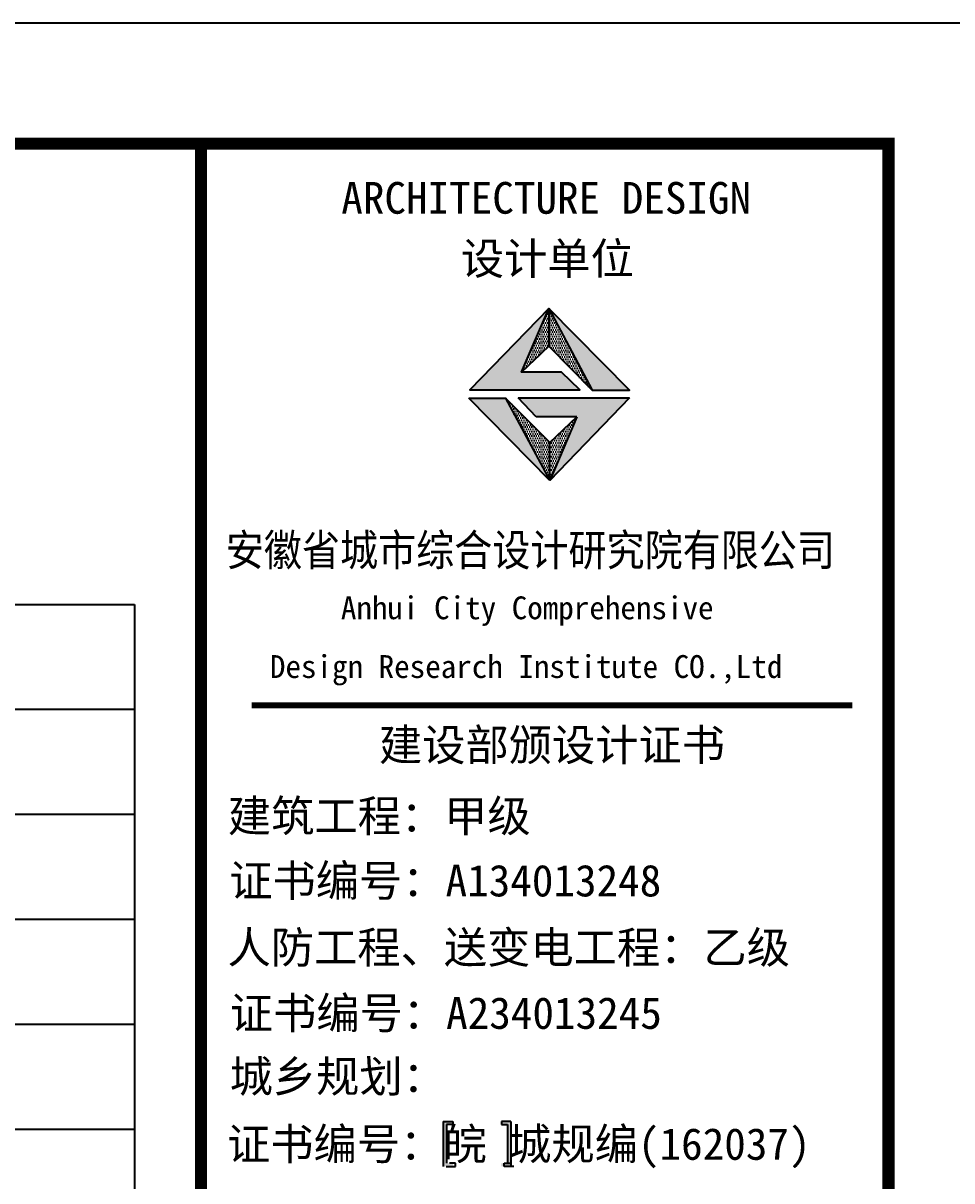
# Model space of a CAD drawing. Extents: x 1036631 to 1215829, y 649019 to 896649.
# Drawn here: x 1148174 to 1155874, y 815821 to 825419 of the extents above; entities that cross this region are included whole.
import ezdxf

# ---------------------------------------------------------------- set-up
doc = ezdxf.new("R2010")
doc.units = 0
doc.header["$LTSCALE"] = 1000
doc.header["$MEASUREMENT"] = 0
for name, color, linetype in [('A_DE_DETAIL_3', 144, 'Continuous'), ('PUB_TEXT', 7, 'Continuous'), ('TWT_TITLE', 7, 'Continuous'), ('图框', 7, 'Continuous')]:
    doc.layers.add(name, color=color, linetype=linetype)
doc.styles.add('黑体', font='simhei.ttf')

msp = doc.modelspace()

# ---------------------------------------------------------------- hatches: boundary and pattern name
for points in [[(1152305.5, 822524.6), (1152533.2, 823052.7), (1151876.8, 822378.1), (1152790.7, 822378.1), (1152639.1, 822524.6)], [(1152891.8, 822375.2), (1153201.2, 822375.2), (1152533.2, 823052.7)]]:
    msp.add_hatch(color=1).paths.add_polyline_path(points)
at = {"layer": 'A_DE_DETAIL_3'}
for points in [[(1152172.8, 822310.1), (1151869.3, 822310.1), (1152542, 821626.8)], [(1152277.4, 822312.2), (1152426.6, 822155.6), (1152764.7, 822155.6), (1152542, 821626.8), (1153201.7, 822312.2)]]:
    msp.add_hatch(color=1, dxfattribs=at).paths.add_polyline_path(points)
at = {"layer": 'PUB_TEXT'}
h = msp.add_hatch(dxfattribs=at)
h.set_pattern_fill('DOTS', color=256, scale=300.000002, style=0)
h.set_pattern_definition([(0, (-1126829.671, 1684102.505), (9.37500005, 18.7500001), [0, -18.7500001])])
h.paths.add_polyline_path([(1152542, 821626.8), (1152542, 821941.8), (1152172.8, 822310.1)])
h.paths.add_polyline_path([(1152764.7, 822155.6), (1152542, 821941.8), (1152542, 821626.8)])
h.paths.add_polyline_path([(1152533.2, 823052.7), (1152533.2, 822742.1), (1152891.8, 822375.2)])
h.paths.add_polyline_path([(1152533.2, 822742.1), (1152533.2, 823052.7), (1152305.5, 822524.6)])
at = {"layer": '图框'}
for points in [[(1151685.6, 816288), (1151736.9, 816288), (1151736.9, 816313.7), (1151713.2, 816313.7), (1151658, 816313.7), (1151658, 815941.3), (1151713.2, 815941.3), (1151736.9, 815941.3), (1151736.9, 815966.9), (1151685.6, 815966.9)], [(1152190.6, 815966.9), (1152139.3, 815966.9), (1152139.3, 815941.3), (1152163, 815941.3), (1152218.2, 815941.3), (1152218.2, 816313.7), (1152163, 816313.7), (1152139.3, 816313.7), (1152139.3, 816288), (1152190.6, 816288)]]:
    msp.add_hatch(color=4, dxfattribs=at).paths.add_polyline_path(points)

# ---------------------------------------------------------------- linework, layer by layer
for p, q in [((1152305.5, 822524.6), (1152533.2, 823052.7)), ((1152533.2, 823052.7), (1152891.8, 822375.2)), ((1152542, 821626.8), (1151869.3, 822310.1)), ((1151869.3, 822310.1), (1152172.8, 822310.1)), ((1151869.3, 822310.1), (1152172.8, 822310.1)), ((1152542, 821941.8), (1152172.8, 822310.1)), ((1152277.4, 822312.2), (1153201.7, 822312.2)), ((1152426.6, 822155.6), (1152277.4, 822312.2)), ((1153201.7, 822312.2), (1152542, 821626.8)), ((1152764.7, 822155.6), (1152426.6, 822155.6)), ((1152542, 821941.8), (1152764.7, 822155.6)), ((1152764.7, 822155.6), (1152542, 821626.8)), ((1152542, 821626.8), (1152542, 821941.8)), ((1152542, 821626.8), (1152542, 821941.8))]:
    msp.add_line(p, q)
at = {"color": 0}
for p, q in [((1099449.1, 820600.4), (1149097.9, 820600.4)), ((1099449.1, 820600.4), (1149097.9, 820600.4)), ((1149097.9, 820600.4), (1149097.9, 785803.7)), ((1099449.1, 819730.4), (1149097.9, 819730.4)), ((1099449.1, 819730.4), (1149097.9, 819730.4)), ((1099449.1, 818860.5), (1149097.9, 818860.5)), ((1099449.1, 818860.5), (1149097.9, 818860.5)), ((1099449.1, 817990.6), (1149097.9, 817990.6)), ((1099449.1, 817990.6), (1149097.9, 817990.6)), ((1099449.1, 817120.7), (1149097.9, 817120.7)), ((1099449.1, 817120.7), (1149097.9, 817120.7)), ((1099449.1, 816250.8), (1149097.9, 816250.8)), ((1099449.1, 816250.8), (1149097.9, 816250.8))]:
    msp.add_line(p, q, dxfattribs=at)
for points in [[(1152639.1, 822524.6), (1152305.5, 822524.6), (1152533.2, 822742.1), (1152891.8, 822375.2), (1153201.2, 822375.2), (1152533.2, 823052.7), (1151876.8, 822378.1), (1152790.7, 822378.1), (1152639.1, 822524.6)], [(1152533.2, 823052.7), (1152533.2, 822742.1)]]:
    msp.add_lwpolyline(points)
at = {"layer": 'A_DE_DETAIL_3', "color": 1}
for p, q in [((1152542, 821626.8), (1151869.3, 822310.1)), ((1152172.8, 822310.1), (1152542, 821626.8))]:
    msp.add_line(p, q, dxfattribs=at)
at = {"layer": 'TWT_TITLE'}
msp.add_lwpolyline([(1096949.1, 783418.7), (1156349.1, 783418.7), (1156349.1, 825418.7), (1096949.1, 825418.7)], close=True, dxfattribs=at)
at = {"layer": 'TWT_TITLE', "const_width": 100}
msp.add_lwpolyline([(1099449.1, 784418.7), (1155349.1, 784418.7), (1155349.1, 824418.7), (1099449.1, 824418.7)], close=True, dxfattribs=at)
at = {"layer": '图框', "color": 4}
for p, q in [((1149649.1, 824418.7), (1149649.1, 784418.7)), ((1151658, 816313.7), (1151713.2, 816313.7)), ((1151658, 816313.7), (1151658, 815941.3)), ((1151736.9, 816288), (1151685.6, 816288)), ((1151685.6, 816288), (1151685.6, 815966.9)), ((1151713.2, 816313.7), (1151736.9, 816313.7)), ((1151736.9, 816313.7), (1151736.9, 816288)), ((1152163, 816313.7), (1152139.3, 816313.7)), ((1152139.3, 816313.7), (1152139.3, 816288)), ((1152139.3, 816288), (1152190.6, 816288)), ((1152218.2, 816313.7), (1152163, 816313.7)), ((1152190.6, 816288), (1152190.6, 815966.9)), ((1152218.2, 816313.7), (1152218.2, 815941.3)), ((1151680.9, 815941.3), (1151736.2, 815941.3)), ((1151759.8, 815966.9), (1151708.5, 815966.9)), ((1151736.2, 815941.3), (1151759.8, 815941.3)), ((1151759.8, 815941.3), (1151759.8, 815966.9)), ((1152162.3, 815941.3), (1152162.3, 815966.9)), ((1152162.3, 815966.9), (1152213.6, 815966.9)), ((1152185.9, 815941.3), (1152162.3, 815941.3)), ((1152241.2, 815941.3), (1152185.9, 815941.3))]:
    msp.add_line(p, q, dxfattribs=at)
for points, const_width in [([(1149649.1, 824418.7), (1149649.1, 784418.7)], 98.6), ([(1150068.6, 819762.8), (1155048.6, 819762.8)], 49.8)]:
    msp.add_lwpolyline(points, dxfattribs=dict(at, const_width=const_width))
at = {"layer": '图框', "color": 4, "const_width": 98.6}
msp.add_lwpolyline([(1149649.1, 824418.7), (1155349.1, 824418.7), (1155349.1, 784418.7), (1149649.1, 784418.7)], close=True, dxfattribs=at)

# ---------------------------------------------------------------- texts
at = {"layer": '图框', "color": 4, "style": '黑体'}
for s, height, p in [('ARCHITECTURE DESIGN', 262.944, (1150811.6, 823839)), ('设计单位', 262.94, (1151802.9, 823335.4)), ('Anhui City Comprehensive ', 189.24, (1150808.9, 820477.2)), (' Design Research Institute CO.,Ltd', 189.24, (1150091.6, 819990.3)), ('建设部颁设计证书', 262.94, (1151124.1, 819304.1)), (' 建筑工程：甲级', 262.94, (1149692.8, 818714.9)), ('证书编号：A134013248', 262.944, (1149883, 818179.1)), ('人防工程、送变电工程：乙级', 262.944, (1149869.2, 817625.3)), ('证书编号：A234013245', 262.944, (1149887.8, 817081.2)), ('城乡规划：', 262.94, (1149885.9, 816555.9)), ('证书编号：皖 城规编(162037)', 262.944, (1149864.8, 815995.7))]:
    msp.add_text(s, height=height, dxfattribs=at).set_placement(p)
at = {"layer": '图框', "color": 4, "style": '黑体', "width": 0.88}
msp.add_text('安徽省城市综合设计研究院有限公司', height=262.944, dxfattribs=at).set_placement((1149854.8, 820919.2))

doc.saveas('drawing.dxf')
